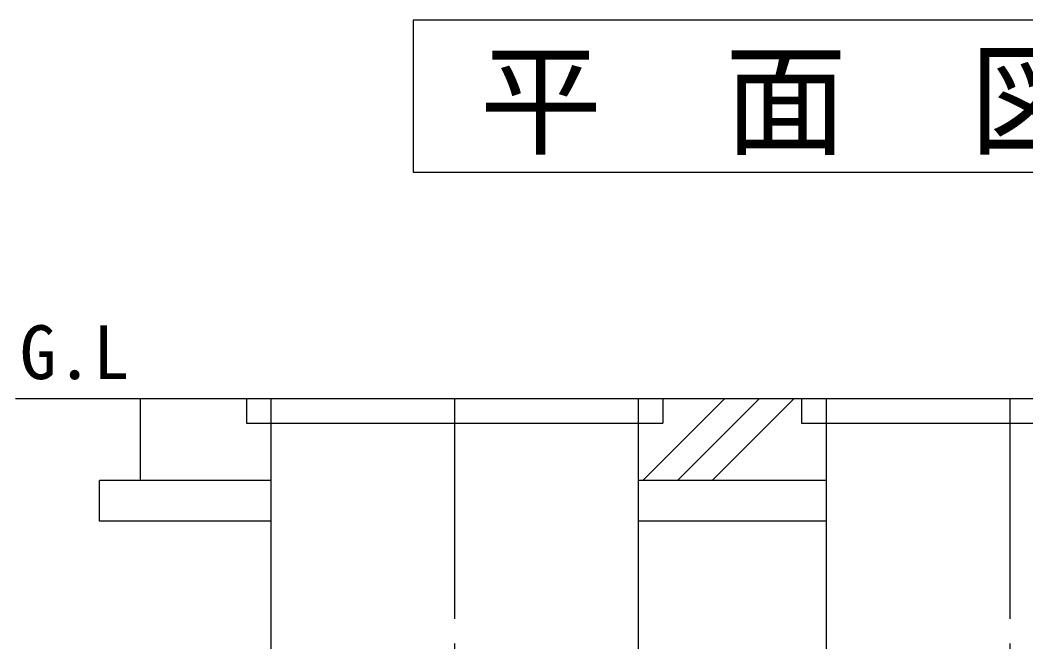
# Model space of a CAD drawing. Units: millimetres, scale not verified. Extents: x -8910 to 8910, y -6308 to 6308.
# Drawn here: x -6492 to -5260, y -1443 to -681 of the extents above; entities that cross this region are included whole.
import ezdxf
from ezdxf.enums import TextEntityAlignment as Align

# ---------------------------------------------------------------- set-up
doc = ezdxf.new("R2010")
doc.units = ezdxf.units.MM
doc.header["$LTSCALE"] = 30
doc.linetypes.add('CHAIN2', pattern=[12, 9, -1, 1, -1])
doc.layers.add('0-2_空気管', color=3, linetype='Continuous', lineweight=25)
doc.styles.add('ＭＳ ゴシック', font='')
doc.styles.get('ＭＳ ゴシック').set_extended_font_data('MS Gothic')

msp = doc.modelspace()

# ---------------------------------------------------------------- linework, layer by layer
at = {"layer": '0-2_空気管', "color": 2}
for p, q in [((-2855.41, -1145.28), (-6497.28, -1145.28)), ((-6344.34, -1245.28), (-6344.34, -1145.28)), ((-5628.68, -1145.28), (-5728.68, -1245.28)), ((-5586.28, -1145.28), (-5686.28, -1245.28)), ((-5543.88, -1145.28), (-5643.88, -1245.28)), ((-6394.34, -1295.28), (-6394.34, -1245.28)), ((-6184.34, -1245.28), (-6394.34, -1245.28)), ((-5504.34, -1245.28), (-5734.34, -1245.28)), ((-6184.34, -1295.28), (-6394.34, -1295.28)), ((-5504.34, -1295.28), (-5734.34, -1295.28))]:
    msp.add_line(p, q, dxfattribs=at)
at = {"layer": '0-2_空気管'}
for p, q in [((-6214.34, -1145.28), (-6214.34, -1175.28)), ((-6184.34, -1145.28), (-6184.34, -1477.09)), ((-5734.34, -1145.28), (-5734.34, -1480.28)), ((-5704.34, -1145.28), (-5704.34, -1175.28)), ((-5534.34, -1145.28), (-5534.34, -1175.28)), ((-5504.34, -1145.28), (-5504.34, -1477.09)), ((-6214.34, -1175.28), (-5704.34, -1175.28)), ((-5534.34, -1175.28), (-5024.34, -1175.28))]:
    msp.add_line(p, q, dxfattribs=at)
at = {"layer": '0-2_空気管', "linetype": 'CHAIN2'}
for p, q in [((-5959.34, -1145.28), (-5959.34, -1796.51)), ((-5279.34, -1145.28), (-5279.34, -1796.51))]:
    msp.add_line(p, q, dxfattribs=at)
at = {"layer": '0-2_空気管'}
msp.add_lwpolyline([(-3980.65, -867.16), (-3980.65, -680.85), (-6009.98, -680.85), (-6009.98, -867.16)], close=True, dxfattribs=at)

# ---------------------------------------------------------------- texts
at = {"layer": '0-2_空気管', "color": 4, "style": 'ＭＳ ゴシック'}
for s, height, p in [('平\u3000面\u3000図', 110, (-5928.73, -867.13)), ('G.L', 65.98, (-6492.2, -1140.9))]:
    msp.add_text(s, height=height, dxfattribs=at).set_placement(p, align=Align.BOTTOM_LEFT)

doc.saveas('drawing.dxf')
